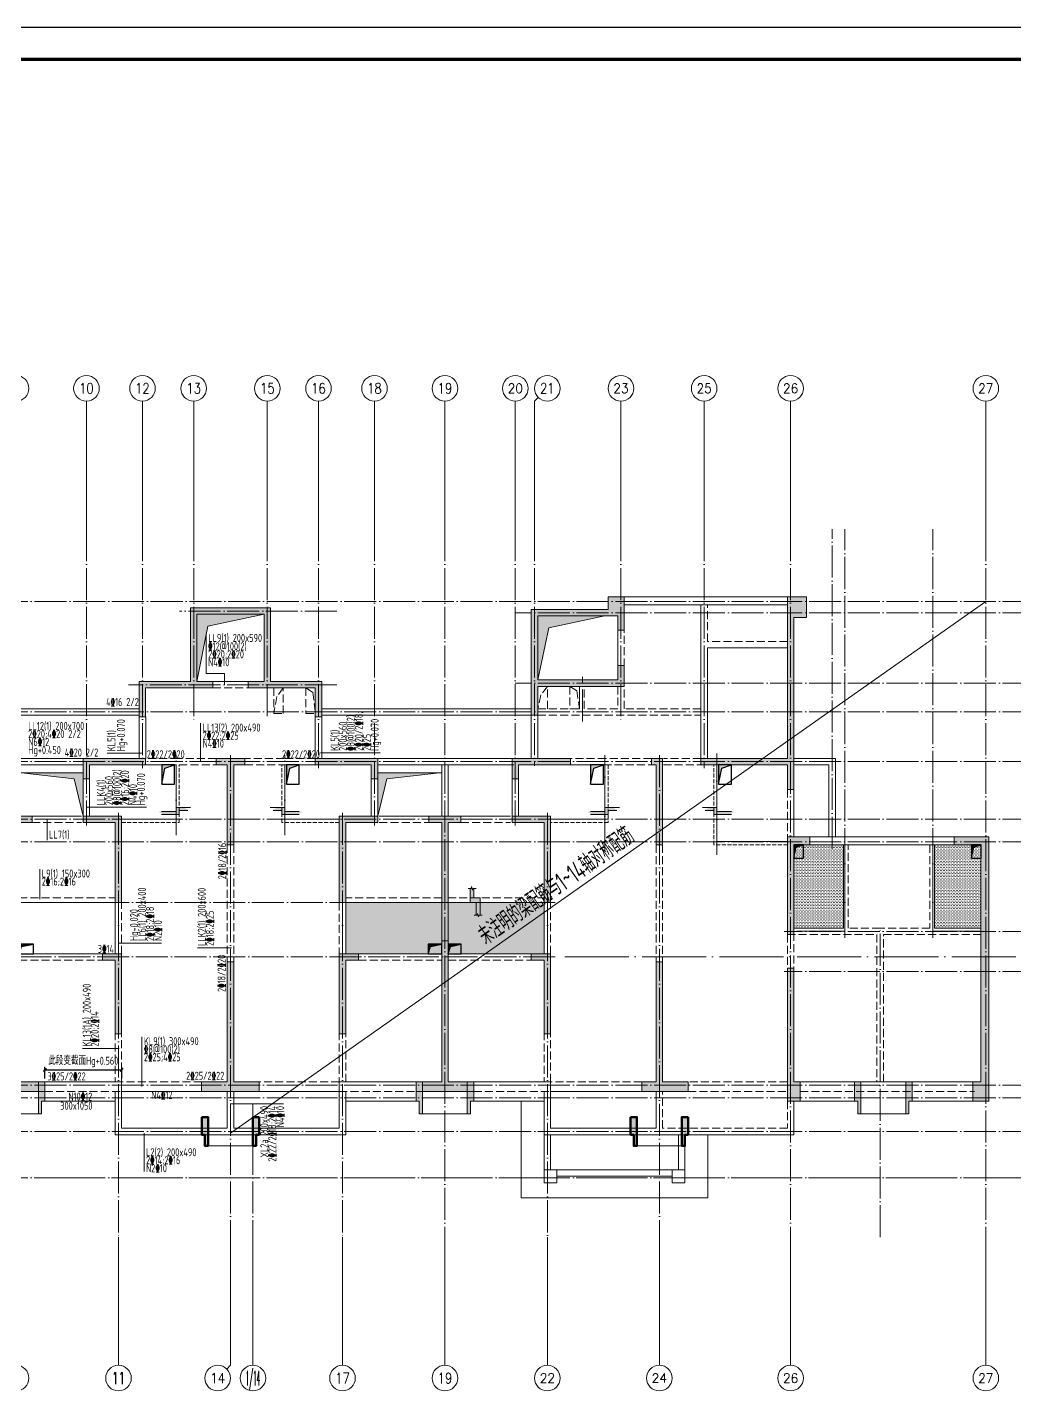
# Model space of a CAD drawing. Extents: x -129922 to 1190196, y -520662 to 139923.
# Drawn here: x 916224 to 947071, y -264943 to -222184 of the extents above; entities that cross this region are included whole.
import ezdxf
from ezdxf.enums import TextEntityAlignment as Align

# ---------------------------------------------------------------- set-up
doc = ezdxf.new("R2010")
doc.units = 0
doc.header["$LTSCALE"] = 1000
doc.header["$MEASUREMENT"] = 0
doc.linetypes.add('DASH', pattern=[0.35, 0.25, -0.1])
doc.linetypes.add('DOTE', pattern=[2.42, 2, -0.2, 0.02, -0.2])
for name, color, linetype, lineweight in [('A-墙体', 140, 'Continuous', 50), ('A-大样-填充', 8, 'Continuous', 9), ('A-平面-饰线', 11, 'Continuous', 15), ('A-标注-轴号', 3, 'Continuous', 15), ('A-标注-轴号文字', 7, 'Continuous', 15), ('A-轴线-塔楼', 1, 'DOTE', 9), ('A-轴线-隔墙', 41, 'DOTE', 9), ('S-基础-DQ', 6, 'Continuous', 20), ('S-墙柱-COLU', 50, 'Continuous', 20), ('S-墙柱-HATCH', 251, 'Continuous', 9), ('S-墙柱-WALL', 6, 'Continuous', 20), ('S-大样-HATCH', 251, 'Continuous', 9), ('S-大样-实线', 2, 'Continuous', 20), ('S-板-BEAM', 4, 'DASH', 20), ('S-板-BEAM-CON', 2, 'Continuous', 20), ('S-板-文字', 7, 'Continuous', 20), ('S-板-板面填充', 251, 'Continuous', 20), ('S-板-洞口边线', 211, 'Continuous', 20), ('S-梁-垂直原位标注', 140, 'Continuous', 20), ('S-梁-垂直集中标注', 45, 'Continuous', 20), ('S-梁-水平原位标注', 21, 'Continuous', 20), ('S-梁-水平集中标注', 191, 'Continuous', 20), ('S-轴网-轴线', 1, 'DOTE', 9), ('S-通用-THIN', 7, 'Continuous', 20)]:
    doc.layers.add(name, color=color, linetype=linetype, lineweight=lineweight)
for name, color, linetype in [('HOLE', 5, 'Continuous'), ('HOLE_HATCH', 9, 'Continuous'), ('Y-云图图框', 7, 'Continuous')]:
    doc.layers.add(name, color=color, linetype=linetype)
doc.styles.add('_TCH_AXIS', font='COMPLEX.shx', dxfattribs={"bigfont": 'hztxt.shx'})
doc.styles.add('_YT_Name', font='simhei.ttf', dxfattribs={"width": 0.8})
doc.styles.add('_YT_Sign_Text', font='ros.shx', dxfattribs={"width": 0.8, "bigfont": 'hztxt.shx'})
doc.styles.add('COMPLEX', font='COMPLEX')
doc.styles.get("Standard").update_dxf_attribs({"font": 'gbenor.shx', "bigfont": 'gbcbig.shx'})
doc.styles.add('TSSD_REIN_T3', font='tssdeng.shx', dxfattribs={"width": 0.7, "bigfont": 'hztxt.shx'})
doc.styles.add('样式 1', font='tssdeng.shx', dxfattribs={"width": 0.7, "bigfont": 'tssdchn.shx'})
doc.dimstyles.new('_TCH_ARCH&&100', dxfattribs={"dimtxt": 250, "dimasz": 100, "dimexe": 100, "dimexo": 100, "dimgap": 100, "dimtad": 1, "dimdec": 0, "dimzin": 0, "dimdsep": 46, "dimtxsty": 'TSSD_REIN_T3', "dimblk": 'ARCHTICK', "dimcen": 0.09, "dimclrt": 7, "dimazin": 2, "dimtfac": 1, "dimtdec": 0, "dimtix": 1, "dimtmove": 2, "dimatfit": 3, "dimfxl": 0, "dimtolj": 1, "dimtzin": 0, "dimarcsym": 0})

# ---------------------------------------------------------------- blocks, each defined once
blk = doc.blocks.new('ECMCTK_A1_横_单行图名--0')
at = {"color": 4}
blk.add_lwpolyline([(0, 0), (841, 0), (841, 594), (0, 594)], close=True, dxfattribs=at)
at = {"const_width": 1}
blk.add_lwpolyline([(25, 10), (831, 10), (831, 584), (25, 584)], close=True, dxfattribs=at)
at = {"color": 80, "flags": 3}
for tag, height, p in [('YTHQINS', 3, (34.31, 585.5)), ('ECMCKEY', 3, (292.07, 288.23)), ('YTTQINS', 5.62, (848.03, 12.81)), ('YTFRAME', 3, (652.76, 5.84)), ('YTBARCODE_T1', 3, (749.78, 5.95))]:
    blk.add_attdef(tag, text='', height=height, dxfattribs=at).set_placement(p, align=Align.MIDDLE_CENTER)
for tag, height, style, width, p in [('证书编号', 4, '_YT_Sign_Text', 0.8, (708.87, 43.81)), ('审查批准号', 4, '_YT_Sign_Text', 0.8, (761.06, 43.81)), ('工程号', 4, '_YT_Sign_Text', 0.5, (804.08, 44.12)), ('设计单位', 6, '_YT_Name', 0.8, (623.75, 38.6)), ('建设单位', 4, '_YT_Sign_Text', 0.8, (734.96, 36.11)), ('阶段', 4, '_YT_Sign_Text', 0.8, (804.08, 35.81)), ('项目号', 4, '_YT_Sign_Text', 0.5, (822.08, 33.72)), ('项目名称', 4, '_YT_Sign_Text', 0.8, (734.96, 28.11)), ('专业', 4, '_YT_Sign_Text', 0.8, (804.08, 27.31)), ('图纸编号', 4, '_YT_Sign_Text', 0.5, (803.93, 19.36)), ('图纸名称', 4.5, '_YT_Name', 0.8, (735.39, 15.06)), ('版本号', 4, '_YT_Sign_Text', 0.8, (822.08, 13)), ('出图比例', 4.2, '_YT_Sign_Text', 0.8, (681.82, 11.78)), ('日期', 4, '_YT_Sign_Text', 0.5, (803.88, 12.13))]:
    blk.add_attdef(tag, text='', height=height, dxfattribs=dict(style=style, width=width)).set_placement(p, align=Align.CENTER)
at = {"style": '_YT_Sign_Text', "width": 0.8, "flags": 3}
for tag, p, height in [('[审定人]', (590.95, 27.81), 4.1), ('{审定人}', (605.87, 26.45), 6.24), ('[校对人]', (642.23, 27.82), 4.1), ('{校对人}', (658.35, 26.53), 6.24), ('[审核人]', (591.01, 19.76), 4.1), ('{审核人}', (606.98, 18.44), 6.24), ('[设计人]', (642.47, 20.21), 4.1), ('{设计人}', (658.48, 18.54), 6.24), ('{项目负责人}', (608.28, 10.72), 6.24), ('{专业负责人}', (658.58, 10.36), 6.24), ('[项目负责人]', (590.78, 12.01), 4.1), ('[专业负责人]', (642.74, 11.77), 4.1)]:
    blk.add_attdef(tag, p, '', height=height, dxfattribs=at)
at = {"color": 80, "flags": 3}
for tag, p in [('YTBZSIT', (25, 10)), ('EXT_TK_LEFT', (25, 10)), ('YTQRCODE', (551.04, 11.91))]:
    blk.add_attdef(tag, p, '', height=3, dxfattribs=at)
blk = doc.blocks.new('_AXISO')
blk.add_circle((0, 0), 0.5)
at = {"layer": 'S-板-文字', "style": 'COMPLEX', "width": 1.041667}
blk.add_attdef('A', text='', height=0.56, dxfattribs=at).set_placement((-0.25, -0.28), (0.25, -0.28), align=Align.FIT)
blk = doc.blocks.new('ZHOUWANG3')
at = {"layer": 'A-标注-轴号'}
for p, q in [((107752, 248942), (107752, 252942)), ((109502, 248942), (109502, 252942)), ((111102, 248942), (111102, 252942)), ((113402, 248942), (113402, 252942)), ((115002, 248942), (115002, 252942)), ((116752, 248942), (116752, 252942)), ((118952, 248942), (118952, 252942)), ((121152, 248942), (121152, 252942)), ((121869, 253059), (121752, 252942)), ((121752, 248942), (121752, 252942)), ((124452, 248942), (124452, 252942)), ((127052, 248942), (127052, 252942)), ((129752, 248942), (129752, 252942)), ((135852, 248942), (135852, 252942)), ((108752, 226834), (108752, 222834)), ((112252, 226834), (112252, 222834)), ((112952, 226834), (112952, 222834)), ((115752, 226834), (115752, 222834)), ((118952, 226834), (118952, 222834)), ((122152, 226834), (122152, 222834)), ((125652, 226834), (125652, 222834)), ((129752, 226834), (129752, 222834)), ((135852, 226834), (135852, 222834)), ((112135, 222716), (112252, 222834))]:
    blk.add_line(p, q, dxfattribs=at)
at = {"layer": 'A-轴线-塔楼', "linetype": 'DOTE', "ltscale": 0.5}
for p, q in [((107752, 248942), (107752, 239686)), ((109502, 248942), (109502, 241486)), ((111102, 248942), (111102, 242986)), ((113402, 248942), (113402, 243076)), ((115002, 248942), (115002, 241486)), ((116752, 248942), (116752, 239686)), ((118952, 248942), (118952, 226834)), ((121152, 248942), (121152, 239686)), ((121752, 248942), (121752, 241550)), ((124452, 248942), (124452, 242986)), ((127052, 248942), (127052, 241486)), ((129752, 248942), (129752, 226834)), ((135852, 248942), (135852, 226834)), ((139798, 246686), (85362, 246686)), ((115570, 246386), (110660, 246386)), ((139798, 246336), (121152, 246336)), ((115570, 244086), (109062, 244086)), ((139798, 244136), (121152, 244136)), ((139798, 243236), (85362, 243236)), ((139798, 241686), (85362, 241686)), ((112252, 241886), (112252, 226834)), ((125652, 241886), (125652, 226834)), ((139798, 239886), (85362, 239886)), ((108752, 240086), (108752, 226834)), ((115752, 240086), (115752, 226834)), ((122152, 240086), (122152, 225988)), ((139798, 239186), (85362, 239186)), ((122394, 235586), (101608, 235586)), ((139798, 231586), (85362, 231586)), ((112952, 230993), (112952, 226834)), ((139798, 228686), (85362, 228686))]:
    blk.add_line(p, q, dxfattribs=at)
at = {"layer": 'A-轴线-隔墙', "ltscale": 0.5}
for p, q in [((131052, 238966), (131052, 248942)), ((131452, 236186), (131452, 248942)), ((134202, 236186), (134202, 248942)), ((123252, 242936), (123252, 244336)), ((110552, 239386), (110552, 241886)), ((113952, 239386), (113952, 241886)), ((123952, 238886), (123952, 241886)), ((127452, 238770), (127452, 241936)), ((122394, 237286), (101608, 237286)), ((132552, 226834), (132552, 236486)), ((139798, 236386), (129552, 236386)), ((139798, 235136), (129552, 235136)), ((139798, 231186), (85362, 231186)), ((139798, 230136), (85362, 230136))]:
    blk.add_line(p, q, dxfattribs=at)
at = {"layer": 'A-标注-轴号'}
ref = blk.add_blockref('_AXISO', (105552, 253342), dxfattribs=dict(at, xscale=800, yscale=800, zscale=800))
ref.add_attrib('A', '9', dxfattribs={"layer": 'A-标注-轴号文字', "height": 466, "style": '_TCH_AXIS'}).set_placement((105397, 253109), (105707, 253109), align=Align.FIT)
ref = blk.add_blockref('_AXISO', (107752, 253342), dxfattribs=dict(at, xscale=800, yscale=800, zscale=800))
ref.add_attrib('A', '10', dxfattribs={"layer": 'A-标注-轴号文字', "height": 328.4, "style": '_TCH_AXIS'}).set_placement((107525, 253178), (107979, 253178), align=Align.FIT)
ref = blk.add_blockref('_AXISO', (109502, 253342), dxfattribs=dict(at, xscale=800, yscale=800, zscale=800))
ref.add_attrib('A', '12', dxfattribs={"layer": 'A-标注-轴号文字', "height": 328.4, "style": '_TCH_AXIS'}).set_placement((109275, 253178), (109729, 253178), align=Align.FIT)
ref = blk.add_blockref('_AXISO', (111102, 253342), dxfattribs=dict(at, xscale=800, yscale=800, zscale=800))
ref.add_attrib('A', '13', dxfattribs={"layer": 'A-标注-轴号文字', "height": 328.4, "style": '_TCH_AXIS'}).set_placement((110875, 253178), (111329, 253178), align=Align.FIT)
ref = blk.add_blockref('_AXISO', (113402, 253342), dxfattribs=dict(at, xscale=800, yscale=800, zscale=800))
ref.add_attrib('A', '15', dxfattribs={"layer": 'A-标注-轴号文字', "height": 328.4, "style": '_TCH_AXIS'}).set_placement((113175, 253178), (113629, 253178), align=Align.FIT)
ref = blk.add_blockref('_AXISO', (115002, 253342), dxfattribs=dict(at, xscale=800, yscale=800, zscale=800))
ref.add_attrib('A', '16', dxfattribs={"layer": 'A-标注-轴号文字', "height": 328.4, "style": '_TCH_AXIS'}).set_placement((114775, 253178), (115229, 253178), align=Align.FIT)
ref = blk.add_blockref('_AXISO', (116752, 253342), dxfattribs=dict(at, xscale=800, yscale=800, zscale=800))
ref.add_attrib('A', '18', dxfattribs={"layer": 'A-标注-轴号文字', "height": 328.4, "style": '_TCH_AXIS'}).set_placement((116525, 253178), (116979, 253178), align=Align.FIT)
ref = blk.add_blockref('_AXISO', (118952, 253342), dxfattribs=dict(at, xscale=800, yscale=800, zscale=800))
ref.add_attrib('A', '19', dxfattribs={"layer": 'A-标注-轴号文字', "height": 328.4, "style": '_TCH_AXIS'}).set_placement((118725, 253178), (119179, 253178), align=Align.FIT)
ref = blk.add_blockref('_AXISO', (121152, 253342), dxfattribs=dict(at, xscale=800, yscale=800, zscale=800))
ref.add_attrib('A', '20', dxfattribs={"layer": 'A-标注-轴号文字', "height": 294.3, "style": '_TCH_AXIS'}).set_placement((120914, 253195), (121390, 253195), align=Align.FIT)
ref = blk.add_blockref('_AXISO', (122152, 253342), dxfattribs=dict(at, xscale=800, yscale=800, zscale=800))
ref.add_attrib('A', '21', dxfattribs={"layer": 'A-标注-轴号文字', "height": 328.4, "style": '_TCH_AXIS'}).set_placement((121925, 253178), (122379, 253178), align=Align.FIT)
ref = blk.add_blockref('_AXISO', (124452, 253342), dxfattribs=dict(at, xscale=800, yscale=800, zscale=800))
ref.add_attrib('A', '23', dxfattribs={"layer": 'A-标注-轴号文字', "height": 294.3, "style": '_TCH_AXIS'}).set_placement((124214, 253195), (124690, 253195), align=Align.FIT)
ref = blk.add_blockref('_AXISO', (127052, 253342), dxfattribs=dict(at, xscale=800, yscale=800, zscale=800))
ref.add_attrib('A', '25', dxfattribs={"layer": 'A-标注-轴号文字', "height": 294.3, "style": '_TCH_AXIS'}).set_placement((126814, 253195), (127290, 253195), align=Align.FIT)
ref = blk.add_blockref('_AXISO', (129752, 253342), dxfattribs=dict(at, xscale=800, yscale=800, zscale=800))
ref.add_attrib('A', '26', dxfattribs={"layer": 'A-标注-轴号文字', "height": 294.3, "style": '_TCH_AXIS'}).set_placement((129514, 253195), (129990, 253195), align=Align.FIT)
ref = blk.add_blockref('_AXISO', (135852, 253342), dxfattribs=dict(at, xscale=800, yscale=800, zscale=800))
ref.add_attrib('A', '27', dxfattribs={"layer": 'A-标注-轴号文字', "height": 294.3, "style": '_TCH_AXIS'}).set_placement((135614, 253195), (136090, 253195), align=Align.FIT)
ref = blk.add_blockref('_AXISO', (105552, 222434), dxfattribs=dict(at, xscale=800, yscale=800, zscale=800))
ref.add_attrib('A', '9', dxfattribs={"layer": 'A-标注-轴号文字', "height": 466, "style": '_TCH_AXIS'}).set_placement((105397, 222201), (105707, 222201), align=Align.FIT)
ref = blk.add_blockref('_AXISO', (108752, 222434), dxfattribs=dict(at, xscale=800, yscale=800, zscale=800))
ref.add_attrib('A', '11', dxfattribs={"layer": 'A-标注-轴号文字', "height": 368.8, "style": '_TCH_AXIS'}).set_placement((108541, 222249), (108963, 222249), align=Align.FIT)
ref = blk.add_blockref('_AXISO', (111852, 222434), dxfattribs=dict(at, xscale=800, yscale=800, zscale=800))
ref.add_attrib('A', '14', dxfattribs={"layer": 'A-标注-轴号文字', "height": 314.1, "style": '_TCH_AXIS'}).set_placement((111620, 222277), (112084, 222277), align=Align.FIT)
ref = blk.add_blockref('_AXISO', (112952, 222434), dxfattribs=dict(at, xscale=800, yscale=800, zscale=800))
ref.add_attrib('A', '1/14', dxfattribs={"layer": 'A-标注-轴号文字', "height": 452.5, "style": '_TCH_AXIS', "width": 0.308824}).set_placement((112726, 222207), (113178, 222207), align=Align.FIT)
ref = blk.add_blockref('_AXISO', (115752, 222434), dxfattribs=dict(at, xscale=800, yscale=800, zscale=800))
ref.add_attrib('A', '17', dxfattribs={"layer": 'A-标注-轴号文字', "height": 328.4, "style": '_TCH_AXIS'}).set_placement((115525, 222269), (115979, 222269), align=Align.FIT)
ref = blk.add_blockref('_AXISO', (118952, 222434), dxfattribs=dict(at, xscale=800, yscale=800, zscale=800))
ref.add_attrib('A', '19', dxfattribs={"layer": 'A-标注-轴号文字', "height": 328.4, "style": '_TCH_AXIS'}).set_placement((118725, 222269), (119179, 222269), align=Align.FIT)
ref = blk.add_blockref('_AXISO', (122152, 222434), dxfattribs=dict(at, xscale=800, yscale=800, zscale=800))
ref.add_attrib('A', '22', dxfattribs={"layer": 'A-标注-轴号文字', "height": 294.3, "style": '_TCH_AXIS'}).set_placement((121914, 222286), (122390, 222286), align=Align.FIT)
ref = blk.add_blockref('_AXISO', (125652, 222434), dxfattribs=dict(at, xscale=800, yscale=800, zscale=800))
ref.add_attrib('A', '24', dxfattribs={"layer": 'A-标注-轴号文字', "height": 282.2, "style": '_TCH_AXIS'}).set_placement((125410, 222293), (125894, 222293), align=Align.FIT)
ref = blk.add_blockref('_AXISO', (129752, 222434), dxfattribs=dict(at, xscale=800, yscale=800, zscale=800))
ref.add_attrib('A', '26', dxfattribs={"layer": 'A-标注-轴号文字', "height": 294.3, "style": '_TCH_AXIS'}).set_placement((129514, 222286), (129990, 222286), align=Align.FIT)
ref = blk.add_blockref('_AXISO', (135852, 222434), dxfattribs=dict(at, xscale=800, yscale=800, zscale=800))
ref.add_attrib('A', '27', dxfattribs={"layer": 'A-标注-轴号文字', "height": 294.3, "style": '_TCH_AXIS'}).set_placement((135614, 222286), (136090, 222286), align=Align.FIT)
blk = doc.blocks.new('_ArchTick')
at = {"color": 0, "linetype": 'ByBlock', "const_width": 0.4}
blk.add_lwpolyline([(-0.5, -0.5), (0.5, 0.5)], dxfattribs=at)
blk = doc.blocks.new('*D1206')
at = {"layer": 'Defpoints', "color": 0, "linetype": 'Continuous'}
for p in [(919171, -254741), (916771, -255113), (919171, -255113)]:
    blk.add_point(p, dxfattribs=at)
at = {"layer": 'S-梁-水平集中标注', "color": 0, "linetype": 'Continuous', "lineweight": -2}
for p, q in [((916771, -255013), (916771, -254641)), ((916771, -254741), (919171, -254741)), ((919171, -255013), (919171, -254641))]:
    blk.add_line(p, q, dxfattribs=at)
at = {"layer": 'S-梁-水平集中标注', "color": 0, "linetype": 'Continuous', "lineweight": -2, "xscale": 100, "yscale": 100, "zscale": 100, "rotation": 180}
blk.add_blockref('_ArchTick', (916771, -254741), dxfattribs=at)
at = {"layer": 'S-梁-水平集中标注', "color": 0, "linetype": 'Continuous', "lineweight": -2, "xscale": 100, "yscale": 100, "zscale": 100}
blk.add_blockref('_ArchTick', (919171, -254741), dxfattribs=at)
at = {"layer": 'S-梁-水平集中标注', "color": 7, "linetype": 'Continuous', "insert": (917971, -254492), "char_height": 250, "attachment_point": 5, "style": 'TSSD_REIN_T3'}
blk.add_mtext('\\A1;此段变截面Hg+0.560', dxfattribs=at)
blk = doc.blocks.new('BW-589342417', base_point=(4333675, -394877))
at = {"layer": 'A-大样-填充', "ltscale": 0.5}
h = blk.add_hatch(color=256, dxfattribs=at)
h.dxf.hatch_style = 1
h.paths.add_polyline_path([(4333875, -393977), (4333675, -393977), (4333675, -394877), (4333775, -394877), (4333775, -394527), (4333875, -394527)])
at = {"layer": 'A-墙体'}
blk.add_lwpolyline([(4333875, -393977), (4333675, -393977), (4333675, -394877), (4333775, -394877), (4333775, -394527), (4333875, -394527), (4333875, -393977)], dxfattribs=at)
blk = doc.blocks.new('BW-589341045', base_point=(4332075, -394877))
at = {"layer": 'A-大样-填充', "ltscale": 0.5}
h = blk.add_hatch(color=256, dxfattribs=at)
h.dxf.hatch_style = 1
h.paths.add_polyline_path([(4332075, -393977), (4332275, -393977), (4332275, -394877), (4332175, -394877), (4332175, -394527), (4332075, -394527)])
at = {"layer": 'A-墙体'}
blk.add_lwpolyline([(4332075, -393977), (4332275, -393977), (4332275, -394877), (4332175, -394877), (4332175, -394527), (4332075, -394527), (4332075, -393977)], dxfattribs=at)
blk = doc.blocks.new('BW-525078071', base_point=(4324908, -588234))
at = {"layer": 'S-板-洞口边线', "linetype": 'DASH'}
for points in [[(4324908, -587234), (4324908, -588184), (4325208, -588184), (4325208, -587234), (4324908, -587234)], [(4325208, -587234), (4325008, -587502), (4324908, -588184)], [(4325908, -587234), (4325908, -588184), (4326208, -588184), (4326208, -587234), (4325908, -587234)], [(4325908, -587234), (4326133, -587368), (4326208, -588184)], [(4346408, -587484), (4346408, -588184), (4346708, -588184), (4346708, -587484), (4346408, -587484)], [(4346708, -587484), (4346508, -587752), (4346408, -588184)], [(4347408, -587484), (4347408, -588184), (4347708, -588184), (4347708, -587484), (4347408, -587484)], [(4347408, -587484), (4347633, -587618), (4347708, -588184)], [(4338158, -587534), (4338158, -588334), (4338458, -588334), (4338458, -587534), (4338158, -587534)], [(4338458, -587534), (4338258, -587802), (4338158, -588334)], [(4339158, -587534), (4339158, -588334), (4339458, -588334), (4339458, -587534), (4339158, -587534)], [(4339158, -587534), (4339383, -587668), (4339458, -588334)]]:
    blk.add_lwpolyline(points, dxfattribs=at)
blk = doc.blocks.new('BW-510431574', base_point=(4321592, -669833))
at = {"layer": 'S-大样-HATCH'}
h = blk.add_hatch(color=256, dxfattribs=at)
h.dxf.hatch_style = 1
h.paths.add_polyline_path([(4321592, -669283), (4321792, -669283), (4321792, -669833), (4321692, -669833), (4321692, -669483), (4321592, -669483)])
at = {"layer": 'S-大样-实线'}
blk.add_lwpolyline([(4321592, -669283), (4321792, -669283), (4321792, -669833), (4321692, -669833), (4321692, -669483), (4321592, -669483), (4321592, -669283)], dxfattribs=at)
blk = doc.blocks.new('新块')
at = {"layer": 'S-基础-DQ'}
h = blk.add_hatch(color=8, dxfattribs=at)
h.dxf.hatch_style = 1
h.paths.add_polyline_path([(100, 25), (371, 25), (371, 54), (266, 91), (455, 125), (0, 125), (0, 0), (-451, 0), (-556, -19), (-451, -56), (-451, -100), (100, -100)])
for points in [[(455, 125), (0, 125), (0, 0), (-451, 0)], [(371, 25), (100, 25), (100, -100), (-451, -100)]]:
    blk.add_lwpolyline(points, dxfattribs=at)
blk = doc.blocks.new('20191023.11405152')
at = {"layer": 'S-大样-HATCH'}
h = blk.add_hatch(color=256, dxfattribs=at)
h.dxf.hatch_style = 1
h.paths.add_polyline_path([(-100, 0), (0, 0), (0, -400), (100, -400), (100, 600), (-100, 600)])
at = {"layer": 'S-大样-实线'}
blk.add_lwpolyline([(-100, 0), (0, 0), (0, -400), (100, -400), (100, 600), (-100, 600)], close=True, dxfattribs=at)
blk = doc.blocks.new('BW-11249575', base_point=(4312308, -603454))
at = {"layer": 'S-板-板面填充'}
h = blk.add_hatch(color=256, dxfattribs=at)
h.dxf.hatch_style = 1
h.paths.add_polyline_path([(4337858, -585234), (4335758, -585234), (4335758, -587334), (4336104, -585604)])
h = blk.add_hatch(color=256, dxfattribs=at)
h.dxf.hatch_style = 1
h.paths.add_polyline_path([(4348508, -585284), (4346408, -585284), (4346408, -587284), (4346754, -585654)])
h = blk.add_hatch(color=256, dxfattribs=at)
h.dxf.hatch_style = 1
h.paths.add_polyline_path([(4330276, -590184), (4332226, -590184), (4332208, -591534), (4331926, -590369)])
h = blk.add_hatch(color=256, dxfattribs=at)
h.dxf.hatch_style = 1
h.paths.add_polyline_path([(4343340, -590184), (4341390, -590184), (4341408, -591534), (4341690, -590369)])
h = blk.add_hatch(dxfattribs=at)
h.set_pattern_fill('DOTS', color=256, scale=30, style=0)
h.set_pattern_definition([(0, (4317658.12, -595033.515), (23.8125, 47.625), [0, -47.625])])
h.paths.add_polyline_path([(4354408, -592434), (4355958, -592434), (4355958, -595034), (4354408, -595034)])
h = blk.add_hatch(dxfattribs=at)
h.set_pattern_fill('DOTS', color=256, scale=30, style=0)
h.set_pattern_definition([(0, (4313358.12, -595033.514), (23.8125, 47.625), [0, -47.625])])
h.paths.add_polyline_path([(4358808, -592434), (4360258, -592434), (4360258, -595034), (4358808, -595034)])
h = blk.add_hatch(color=256, dxfattribs=at)
h.dxf.hatch_style = 1
h.paths.add_polyline_path([(4344385, -593793), (4344370, -593848), (4344340, -593738), (4344325, -593793), (4344295, -593793), (4344295, -594233), (4344485, -594233), (4344485, -594628), (4344515, -594628), (4344530, -594573), (4344560, -594678), (4344575, -594628), (4344605, -594628), (4344605, -594083), (4344415, -594083), (4344415, -593793)])
h = blk.add_hatch(dxfattribs=at)
h.set_pattern_fill('DOTS', color=256, scale=30, style=0)
h.set_pattern_definition([(0, (4327008.12, -596833.515), (23.8125, 47.625), [0, -47.625])])
h.paths.add_polyline_path([(4340408, -594234), (4346608, -594234), (4346608, -595834), (4340408, -595834)])
at = {"layer": 'A-平面-饰线'}
for p, q in [((4330908, -600434), (4333208, -600434)), ((4330908, -600834), (4330908, -600434)), ((4329408, -600834), (4330808, -600834)), ((4330808, -600834), (4330908, -600834)), ((4336008, -601484), (4336008, -601834)), ((4336008, -601834), (4336808, -601834))]:
    blk.add_line(p, q, dxfattribs=at)
for points in [[(4330208, -590184), (4332208, -590184)], [(4343408, -590184), (4341408, -590184)], [(4360508, -600434), (4358008, -600434), (4358008, -600834), (4357908, -600834), (4357908, -600834), (4356508, -600834), (4356508, -600834), (4356408, -600834), (4356408, -600434), (4354408, -600434), (4354408, -601484), (4351008, -601484), (4351008, -601834), (4349408, -601834), (4349408, -601484), (4346608, -601484), (4346608, -600434), (4344308, -600434), (4344308, -600834), (4344208, -600834), (4344208, -600834), (4342808, -600834), (4342808, -600834), (4342708, -600834), (4342708, -600434), (4340408, -600434), (4340408, -601484), (4337608, -601484), (4337608, -601834), (4336808, -601834)], [(4345888, -600434), (4345888, -603454), (4351728, -603454), (4351728, -601484)]]:
    blk.add_lwpolyline(points, dxfattribs=at)
at = {"layer": 'S-基础-DQ'}
for p, q in [((4334158, -589934), (4335108, -589934)), ((4338508, -589934), (4339458, -589934)), ((4347408, -589934), (4348508, -589934))]:
    blk.add_line(p, q, dxfattribs=at)
at = {"layer": 'S-基础-DQ', "linetype": 'DASH', "ltscale": 0.5}
for points in [[(4333408, -591734), (4335208, -591734), (4335208, -589934)], [(4340208, -591734), (4338408, -591734), (4338408, -589934)], [(4348608, -589934), (4348608, -591734), (4346808, -591734)], [(4354208, -592434), (4351908, -592434), (4351908, -589934)]]:
    blk.add_lwpolyline(points, dxfattribs=at)
at = {"layer": 'S-基础-DQ', "ltscale": 0.5}
for points in [[(4333408, -591634), (4335108, -591634), (4335108, -589934)], [(4340208, -591634), (4338508, -591634), (4338508, -589934)], [(4348508, -589934), (4348508, -591634), (4346808, -591634)], [(4354208, -592334), (4352008, -592334), (4352008, -589934)], [(4354508, -595134), (4356008, -595134), (4356008, -592434)], [(4354508, -595134), (4356008, -595134), (4356008, -592434)], [(4360258, -595134), (4358758, -595134), (4358758, -592434)], [(4360258, -595134), (4358758, -595134), (4358758, -592434)], [(4333308, -595834), (4333308, -594234)], [(4333308, -595834), (4333308, -594234)], [(4340308, -595834), (4340308, -594234)], [(4340308, -595834), (4340308, -594234)], [(4346708, -595834), (4346708, -594234)], [(4346708, -595834), (4346708, -594234)]]:
    blk.add_lwpolyline(points, dxfattribs=at)
at = {"layer": 'S-墙柱-COLU'}
for points in [[(4346608, -602584), (4347008, -602584), (4347008, -602984), (4346608, -602984)], [(4350608, -602584), (4351008, -602584), (4351008, -602984), (4350608, -602984)]]:
    blk.add_lwpolyline(points, close=True, dxfattribs=at)
at = {"layer": 'S-板-BEAM'}
for p, q in [((4351708, -586084), (4351708, -584934)), ((4349108, -586859), (4349108, -585734)), ((4354208, -586084), (4351708, -586084)), ((4347708, -587484), (4347708, -588184)), ((4347858, -588184), (4347858, -587484)), ((4348908, -587484), (4348908, -588184)), ((4349108, -588184), (4349108, -587484)), ((4336258, -587534), (4337358, -587534)), ((4347708, -588184), (4346408, -588184)), ((4348908, -588184), (4347858, -588184)), ((4351508, -588184), (4349108, -588184)), ((4346408, -588384), (4351508, -588384)), ((4335183, -589734), (4334158, -589734)), ((4334158, -589934), (4336358, -589934)), ((4336358, -589734), (4335133, -589734)), ((4338483, -589734), (4337258, -589734)), ((4337258, -589934), (4339458, -589934)), ((4339458, -589734), (4338433, -589734)), ((4348533, -589734), (4347408, -589734)), ((4347408, -589934), (4349958, -589934)), ((4349958, -589734), (4348533, -589734)), ((4351508, -589734), (4350333, -589734)), ((4350333, -589934), (4352008, -589934)), ((4354208, -590704), (4354208, -592184)), ((4330608, -591734), (4332158, -591734)), ((4341458, -591734), (4343008, -591734)), ((4344008, -591734), (4345558, -591734)), ((4336708, -592434), (4336708, -596534)), ((4336908, -596534), (4336908, -592434)), ((4350108, -592434), (4350108, -596534)), ((4350308, -596534), (4350308, -592434)), ((4356108, -595034), (4356108, -592434)), ((4358658, -592434), (4358658, -595034)), ((4330208, -594084), (4333208, -594084)), ((4333408, -595834), (4333408, -594234)), ((4340208, -594234), (4340208, -595834)), ((4343408, -594084), (4340408, -594084)), ((4346808, -595834), (4346808, -594234)), ((4357108, -595034), (4356108, -595034)), ((4358658, -595034), (4357108, -595034)), ((4354208, -595234), (4354208, -596834)), ((4354208, -595234), (4357008, -595234)), ((4354408, -596834), (4354408, -595234)), ((4357008, -595234), (4357008, -599834)), ((4357208, -595234), (4360258, -595234)), ((4357208, -599834), (4357208, -595234)), ((4330208, -596034), (4332808, -596034)), ((4340808, -596034), (4343408, -596034)), ((4343608, -596034), (4346208, -596034)), ((4333208, -597934), (4333208, -599834)), ((4333408, -599834), (4333408, -597934)), ((4340208, -597934), (4340208, -599834)), ((4340408, -599834), (4340408, -597934)), ((4346608, -597934), (4346608, -599834)), ((4346808, -599834), (4346808, -597934)), ((4335908, -599834), (4333408, -599834)), ((4340208, -599834), (4337708, -599834)), ((4349658, -599834), (4346808, -599834)), ((4354208, -599834), (4351108, -599834)), ((4331008, -600134), (4333408, -600134)), ((4340208, -600134), (4342608, -600134)), ((4344408, -600134), (4346808, -600134)), ((4350308, -601284), (4350308, -600134)), ((4351108, -600134), (4354208, -600134)), ((4354608, -600134), (4357108, -600134)), ((4357108, -600134), (4360058, -600134)), ((4354208, -600434), (4354208, -601284)), ((4354208, -601284), (4350308, -601284))]:
    blk.add_line(p, q, dxfattribs=at)
at = {"layer": 'S-板-BEAM-CON'}
for p, q in [((4351608, -584684), (4349108, -584684)), ((4349108, -584934), (4351608, -584934)), ((4351508, -584934), (4351508, -586184)), ((4354208, -584684), (4351608, -584684)), ((4351608, -584934), (4354208, -584934)), ((4348908, -585734), (4348908, -586859)), ((4351508, -586184), (4351508, -589734)), ((4351708, -586284), (4354208, -586284)), ((4351708, -589734), (4351708, -586284)), ((4337358, -587334), (4336258, -587334)), ((4333958, -588184), (4326408, -588184)), ((4346208, -588184), (4339658, -588184)), ((4326408, -588384), (4333958, -588384)), ((4333958, -588434), (4333958, -589734)), ((4334158, -589734), (4334158, -588434)), ((4339458, -588434), (4339458, -589734)), ((4339658, -588384), (4346208, -588384)), ((4339658, -589734), (4339658, -588434)), ((4346208, -588384), (4346208, -589734)), ((4346408, -589734), (4346408, -588384)), ((4332208, -589734), (4328008, -589734)), ((4330208, -589934), (4332208, -589934)), ((4345658, -589734), (4341408, -589734)), ((4341408, -589934), (4345658, -589934)), ((4343408, -591534), (4343408, -589934)), ((4343608, -589934), (4343608, -591534)), ((4355708, -589734), (4354408, -589734)), ((4354408, -589934), (4355508, -589934)), ((4355508, -589934), (4355508, -592184)), ((4355708, -592184), (4355708, -589734)), ((4332208, -590374), (4332208, -591534)), ((4332408, -591534), (4332408, -590374)), ((4341208, -590374), (4341208, -591534)), ((4341408, -591534), (4341408, -590374)), ((4345608, -590374), (4345608, -591534)), ((4345808, -591534), (4345808, -590374)), ((4354408, -592184), (4354408, -590704)), ((4332158, -591534), (4330608, -591534)), ((4343008, -591534), (4341458, -591534)), ((4345558, -591534), (4344008, -591534)), ((4355608, -592184), (4354908, -592184)), ((4356033, -592184), (4355608, -592184)), ((4358733, -592184), (4356033, -592184)), ((4359418, -592184), (4358733, -592184)), ((4354908, -592434), (4355608, -592434)), ((4355608, -592434), (4356033, -592434)), ((4355958, -592434), (4355958, -595034)), ((4358733, -592434), (4356033, -592434)), ((4356033, -592434), (4358733, -592434)), ((4358733, -592434), (4359418, -592434)), ((4358808, -595034), (4358808, -592434)), ((4333208, -594234), (4330208, -594234)), ((4333208, -594234), (4333208, -595834)), ((4340408, -594234), (4343408, -594234)), ((4340408, -595834), (4340408, -594234)), ((4343408, -594234), (4343408, -595834)), ((4343608, -594234), (4343608, -595834)), ((4346608, -594234), (4346608, -595834)), ((4355958, -595034), (4354408, -595034)), ((4360258, -595034), (4358808, -595034)), ((4332808, -595834), (4330208, -595834)), ((4343408, -595834), (4340808, -595834)), ((4346208, -595834), (4343608, -595834)), ((4333408, -599834), (4331008, -599834)), ((4333408, -601284), (4333408, -599834)), ((4340208, -599834), (4340208, -601284)), ((4342608, -599834), (4340208, -599834)), ((4346808, -599834), (4344408, -599834)), ((4346808, -601284), (4346808, -599834)), ((4357108, -599834), (4354608, -599834)), ((4360058, -599834), (4357108, -599834)), ((4333208, -600134), (4333208, -601484)), ((4333408, -600134), (4335908, -600134)), ((4336708, -600134), (4336708, -601284)), ((4336908, -601284), (4336908, -600134)), ((4337708, -600134), (4340208, -600134)), ((4340408, -601484), (4340408, -600134)), ((4346608, -600134), (4346608, -601484)), ((4346608, -600134), (4346608, -602584)), ((4346808, -600134), (4349658, -600134)), ((4350108, -600134), (4350108, -601284)), ((4354408, -601484), (4354408, -600434)), ((4333208, -601484), (4336808, -601484)), ((4336708, -601284), (4333408, -601284)), ((4336808, -601484), (4337608, -601484)), ((4337608, -601284), (4336908, -601284)), ((4340208, -601284), (4337608, -601284)), ((4337608, -601484), (4340408, -601484)), ((4346608, -601484), (4350208, -601484)), ((4350108, -601284), (4346808, -601284)), ((4346808, -602584), (4346808, -601484)), ((4350208, -601484), (4354408, -601484)), ((4350808, -601484), (4350808, -602584)), ((4351008, -602584), (4351008, -601484)), ((4347008, -602584), (4350608, -602584)), ((4347008, -602784), (4350608, -602784))]:
    blk.add_line(p, q, dxfattribs=at)
at = {"layer": 'S-板-洞口边线', "linetype": 'DASH'}
blk.add_line((4343608, -594083), (4346608, -594083), dxfattribs=at)
at = {"layer": 'S-板-洞口边线', "ltscale": 0.5}
blk.add_line((4343608, -594233), (4346608, -594233), dxfattribs=at)
at = {"layer": 'S-板-洞口边线'}
for points in [[(4337858, -585234), (4335758, -585234), (4335758, -587334), (4336104, -585604)], [(4348508, -585284), (4346408, -585284), (4346408, -587284), (4346754, -585654)]]:
    blk.add_lwpolyline(points, close=True, dxfattribs=at)
for points in [[(4332208, -591534), (4331926, -590369), (4330276, -590184)], [(4341408, -591534), (4341690, -590369), (4343340, -590184)], [(4344295, -593793), (4344295, -594233), (4344485, -594233), (4344485, -594628)], [(4344415, -593793), (4344415, -594083), (4344605, -594083), (4344605, -594628)]]:
    blk.add_lwpolyline(points, dxfattribs=at)
at = {"layer": 'S-通用-THIN', "flags": 128}
for points in [[(4344230, -593793), (4344325, -593793), (4344340, -593738), (4344370, -593848), (4344385, -593793), (4344485, -593793)], [(4344420, -594628), (4344515, -594628), (4344530, -594573), (4344560, -594678), (4344575, -594628), (4344675, -594628)]]:
    blk.add_lwpolyline(points, dxfattribs=at)
at = {"layer": 'A-平面-饰线'}
for name, p in [('BW-525078071', (4324908, -588234)), ('BW-589341045', (4335908, -601834)), ('BW-589342417', (4337508, -601834)), ('BW-589341045', (4349308, -601834)), ('BW-589342417', (4350908, -601834))]:
    blk.add_blockref(name, p, dxfattribs=at)
at = {"layer": 'S-基础-DQ'}
for p in [(4335108, -591388), (4335108, -591388), (4348508, -591388), (4348508, -591388)]:
    blk.add_blockref('新块', p, dxfattribs=at)
at = {"layer": 'S-基础-DQ', "xscale": -1}
for p in [(4338508, -591388), (4352008, -591388)]:
    blk.add_blockref('新块', p, dxfattribs=at)
at = {"layer": 'S-大样-实线', "xscale": -1}
for p in [(4330908, -600434), (4344308, -600434), (4358008, -600434)]:
    blk.add_blockref('20191023.11405152', p, dxfattribs=at)
at = {"layer": 'S-大样-实线'}
for p in [(4342708, -600434), (4356408, -600434)]:
    blk.add_blockref('20191023.11405152', p, dxfattribs=at)
at = {"layer": 'S-板-BEAM-CON'}
for p in [(4335908, -601834), (4349308, -601834)]:
    blk.add_blockref('BW-510431574', p, dxfattribs=at)
at = {"layer": 'S-板-BEAM-CON', "xscale": -1}
for p in [(4337708, -601834), (4351108, -601834)]:
    blk.add_blockref('BW-510431574', p, dxfattribs=at)
blk = doc.blocks.new('safhgfjhgfj')
at = {"layer": 'S-墙柱-HATCH', "ltscale": 0.2}
h = blk.add_hatch(color=256, dxfattribs=at)
h.paths.add_polyline_path([(6336110, -688648), (6336110, -694018), (6335910, -694018), (6335910, -693248), (6333210, -693248), (6333210, -693048), (6333310, -693048), (6335910, -693048), (6335910, -687998), (6336510, -687998), (6336510, -688648)])
h.paths.add_polyline_path([(6312710, -703448), (6312710, -703148), (6311910, -703148), (6311910, -698748), (6311710, -698748), (6311710, -703148), (6310910, -703148), (6310910, -703448)])
h.paths.add_polyline_path([(6311910, -697548), (6311710, -697548), (6311710, -695048), (6311310, -695048), (6311310, -694848), (6312310, -694848), (6312310, -695048), (6311910, -695048)])
h.paths.add_polyline_path([(6325110, -697548), (6325310, -697548), (6325310, -695048), (6325710, -695048), (6325710, -694848), (6324710, -694848), (6324710, -695048), (6325110, -695048)])
h.paths.add_polyline_path([(6324310, -703448), (6324310, -703148), (6325110, -703148), (6325110, -698748), (6325310, -698748), (6325310, -703148), (6326110, -703148), (6326110, -703448)])
h.paths.add_polyline_path([(6331360, -703448), (6331360, -703148), (6331810, -703148), (6331810, -699398), (6332010, -699398), (6332010, -703148), (6332810, -703148), (6332810, -703448)])
h.paths.add_polyline_path([(6332010, -695748), (6331810, -695748), (6331810, -693248), (6331660, -693248), (6331660, -693048), (6332010, -693048)])
h.paths.add_polyline_path([(6336310, -703148), (6336110, -703148), (6336110, -699598), (6335910, -699598), (6335910, -703748), (6336310, -703748)])
h.paths.add_polyline_path([(6336610, -695748), (6336110, -695748), (6336110, -698548), (6335910, -698548), (6335910, -695498), (6336610, -695498)])
h.paths.add_polyline_path([(6319410, -703448), (6319410, -703148), (6318610, -703148), (6318610, -699398), (6318410, -699398), (6318410, -703148), (6317610, -703148), (6317610, -703448)])
h.paths.add_polyline_path([(6318410, -695748), (6318610, -695748), (6318610, -693248), (6318960, -693248), (6318960, -693048), (6318060, -693048), (6318060, -693248), (6318410, -693248)])
h.paths.add_polyline_path([(6307910, -693048), (6307910, -693248), (6309510, -693248), (6309510, -693688), (6309710, -693688), (6309710, -693048)])
h.paths.add_polyline_path([(6314110, -693248), (6315860, -693248), (6315860, -693048), (6313910, -693048), (6313910, -693688), (6314110, -693688)])
h.paths.add_polyline_path([(6322910, -693248), (6321160, -693248), (6321160, -693048), (6323110, -693048), (6323110, -693688), (6322910, -693688)])
h.paths.add_polyline_path([(6329135, -693048), (6329135, -693248), (6327510, -693248), (6327510, -693688), (6327310, -693688), (6327310, -693048)])
h.paths.add_polyline_path([(6321360, -691748), (6321360, -690648), (6319760, -690648), (6319760, -688348), (6317260, -688348), (6317260, -690648), (6315660, -690648), (6315660, -691748), (6315860, -691748), (6315860, -690848), (6317960, -690848), (6317960, -690648), (6317460, -690648), (6317460, -688548), (6319560, -688548), (6319560, -690648), (6319060, -690648), (6319060, -690848), (6321160, -690848), (6321160, -691748)])
h.paths.add_polyline_path([(6307910, -690498), (6307910, -691698), (6308110, -691698), (6308110, -687998), (6305610, -687998), (6305610, -688698), (6305810, -688698), (6305810, -688198), (6307910, -688198), (6307910, -690298), (6305810, -690298), (6305810, -689798), (6305610, -689798), (6305610, -690498)])
h.paths.add_polyline_path([(6300910, -688648), (6300910, -694018), (6301110, -694018), (6301110, -693248), (6303810, -693248), (6303810, -693048), (6303710, -693048), (6301110, -693048), (6301110, -687998), (6300510, -687998), (6300510, -688648)])
h.paths.add_polyline_path([(6313910, -695048), (6314910, -695048), (6314910, -697548), (6315110, -697548), (6315110, -694848), (6313910, -694848)])
h.paths.add_polyline_path([(6300410, -695748), (6300910, -695748), (6300910, -698548), (6301110, -698548), (6301110, -695498), (6300410, -695498)])
h.paths.add_polyline_path([(6295310, -703148), (6295060, -703148), (6295060, -695748), (6295900, -695748), (6295900, -695498), (6294810, -695498), (6294810, -703748), (6295310, -703748)])
h.paths.add_polyline_path([(6305660, -703448), (6305660, -703148), (6305210, -703148), (6305210, -699398), (6305010, -699398), (6305010, -703148), (6304210, -703148), (6304210, -703448)])
h.paths.add_polyline_path([(6315110, -701648), (6315110, -699148), (6314510, -699148), (6314510, -699348), (6314910, -699348), (6314910, -701648)])
h.paths.add_polyline_path([(6308710, -699348), (6309110, -699348), (6309110, -699148), (6308510, -699148), (6308510, -701648), (6308710, -701648)])
h.paths.add_polyline_path([(6308710, -695048), (6309710, -695048), (6309710, -694848), (6308510, -694848), (6308510, -697548), (6308710, -697548)])
h.paths.add_polyline_path([(6305010, -695748), (6305210, -695748), (6305210, -693248), (6305360, -693248), (6305360, -693048), (6305010, -693048)])
h.paths.add_polyline_path([(6328110, -690798), (6330810, -690798), (6330810, -690148), (6330610, -690148), (6330610, -690598), (6328110, -690598), (6328110, -688598), (6330610, -688598), (6330610, -689048), (6330810, -689048), (6330810, -687998), (6330310, -687998), (6330310, -688398), (6327910, -688398), (6327910, -691698), (6328110, -691698)])
h.paths.add_polyline_path([(6323110, -695048), (6322110, -695048), (6322110, -697548), (6321910, -697548), (6321910, -694848), (6323110, -694848)])
h.paths.add_polyline_path([(6341710, -703148), (6341960, -703148), (6341960, -695748), (6341120, -695748), (6341120, -695498), (6342210, -695498), (6342210, -703748), (6341710, -703748)])
h.paths.add_polyline_path([(6321910, -701648), (6321910, -699148), (6322510, -699148), (6322510, -699348), (6322110, -699348), (6322110, -701648)])
h.paths.add_polyline_path([(6328310, -699348), (6327910, -699348), (6327910, -699148), (6328510, -699148), (6328510, -701648), (6328310, -701648)])
h.paths.add_polyline_path([(6328310, -695048), (6327310, -695048), (6327310, -694848), (6328510, -694848), (6328510, -697548), (6328310, -697548)])
h.paths.add_polyline_path([(6300710, -703148), (6300910, -703148), (6300910, -699598), (6301110, -699598), (6301110, -703748), (6300710, -703748)])
at = {"layer": 'S-墙柱-WALL'}
for points in [[(6321360, -691748), (6321360, -690648), (6319760, -690648), (6319760, -688348), (6317260, -688348), (6317260, -690648), (6315660, -690648), (6315660, -691748), (6315860, -691748), (6315860, -690848), (6317960, -690848), (6317960, -690648), (6317460, -690648), (6317460, -688548), (6319560, -688548), (6319560, -690648), (6319060, -690648), (6319060, -690848), (6321160, -690848), (6321160, -691748)], [(6328110, -690798), (6330810, -690798), (6330810, -690148), (6330610, -690148), (6330610, -690598), (6328110, -690598), (6328110, -688598), (6330610, -688598), (6330610, -689048), (6330810, -689048), (6330810, -687998), (6330310, -687998), (6330310, -688398), (6327910, -688398), (6327910, -691698), (6328110, -691698)], [(6336110, -688648), (6336110, -694018), (6335910, -694018), (6335910, -693248), (6333210, -693248), (6333210, -693048), (6333310, -693048), (6333310, -693048), (6335910, -693048), (6335910, -687998), (6336510, -687998), (6336510, -688648)], [(6314110, -693248), (6315860, -693248), (6315860, -693048), (6313910, -693048), (6313910, -693688), (6314110, -693688)], [(6318410, -695748), (6318610, -695748), (6318610, -693248), (6318960, -693248), (6318960, -693048), (6318060, -693048), (6318060, -693248), (6318410, -693248)], [(6322910, -693248), (6321160, -693248), (6321160, -693048), (6323110, -693048), (6323110, -693688), (6322910, -693688)], [(6329135, -693048), (6329135, -693248), (6327510, -693248), (6327510, -693688), (6327310, -693688), (6327310, -693048)], [(6332010, -695748), (6331810, -695748), (6331810, -693248), (6331660, -693248), (6331660, -693048), (6332010, -693048)], [(6311910, -697548), (6311710, -697548), (6311710, -695048), (6311310, -695048), (6311310, -694848), (6312310, -694848), (6312310, -695048), (6311910, -695048)], [(6313910, -695048), (6314910, -695048), (6314910, -697548), (6315110, -697548), (6315110, -694848), (6313910, -694848)], [(6323110, -695048), (6322110, -695048), (6322110, -697548), (6321910, -697548), (6321910, -694848), (6323110, -694848)], [(6325110, -697548), (6325310, -697548), (6325310, -695048), (6325710, -695048), (6325710, -694848), (6324710, -694848), (6324710, -695048), (6325110, -695048)], [(6328310, -695048), (6327310, -695048), (6327310, -694848), (6328510, -694848), (6328510, -697548), (6328310, -697548)], [(6336610, -695748), (6336110, -695748), (6336110, -698548), (6335910, -698548), (6335910, -695498), (6336610, -695498)], [(6341710, -703148), (6341960, -703148), (6341960, -695748), (6341120, -695748), (6341120, -695498), (6342210, -695498), (6342210, -703748), (6341710, -703748)], [(6312710, -703448), (6312710, -703148), (6311910, -703148), (6311910, -698748), (6311710, -698748), (6311710, -703148), (6310910, -703148), (6310910, -703448)], [(6324310, -703448), (6324310, -703148), (6325110, -703148), (6325110, -698748), (6325310, -698748), (6325310, -703148), (6326110, -703148), (6326110, -703448)], [(6315110, -701648), (6315110, -699148), (6314510, -699148), (6314510, -699348), (6314910, -699348), (6314910, -701648)], [(6319410, -703448), (6319410, -703148), (6318610, -703148), (6318610, -699398), (6318410, -699398), (6318410, -703148), (6317610, -703148), (6317610, -703448)], [(6321910, -701648), (6321910, -699148), (6322510, -699148), (6322510, -699348), (6322110, -699348), (6322110, -701648)], [(6328310, -699348), (6327910, -699348), (6327910, -699148), (6328510, -699148), (6328510, -701648), (6328310, -701648)], [(6331360, -703448), (6331360, -703148), (6331810, -703148), (6331810, -699398), (6332010, -699398), (6332010, -703148), (6332810, -703148), (6332810, -703448)], [(6336310, -703148), (6336110, -703148), (6336110, -699598), (6335910, -699598), (6335910, -703748), (6336310, -703748)]]:
    blk.add_lwpolyline(points, close=True, dxfattribs=at)
blk = doc.blocks.new('sgjhfgjhgj')
at = {"layer": 'HOLE_HATCH', "ltscale": 0.5}
for points in [[(282019, 605212), (282419, 605212), (282119, 605112), (282019, 604612)], [(285919, 605212), (286319, 605212), (286019, 605112), (285919, 604612)], [(295419, 605212), (295819, 605212), (295519, 605112), (295419, 604612)], [(299419, 605212), (299819, 605212), (299519, 605112), (299419, 604612)], [(301769, 602712), (302069, 602712), (301844, 602637), (301769, 602292)], [(307319, 602712), (307619, 602712), (307394, 602637), (307319, 602292)], [(277569, 599612), (278014, 599612), (277644, 599537), (277569, 599312)], [(290348, 599612), (290769, 599612), (290423, 599537), (290348, 599312)], [(290969, 599612), (291381, 599612), (291044, 599537), (290969, 599312)]]:
    blk.add_hatch(color=256, dxfattribs=at).paths.add_polyline_path(points)
at = {"layer": 'HOLE', "ltscale": 0.5}
for points in [[(282019, 604612), (282419, 604612), (282419, 605212), (282019, 605212)], [(285919, 604612), (286319, 604612), (286319, 605212), (285919, 605212)], [(295419, 604612), (295819, 604612), (295819, 605212), (295419, 605212)], [(299419, 604612), (299819, 604612), (299819, 605212), (299419, 605212)], [(301769, 602292), (302069, 602292), (302069, 602712), (301769, 602712)], [(307319, 602292), (307619, 602292), (307619, 602712), (307319, 602712)], [(277569, 599312), (278014, 599312), (278014, 599612), (277569, 599612)], [(290348, 599312), (290769, 599312), (290769, 599612), (290348, 599612)], [(290969, 599312), (291381, 599312), (291381, 599612), (290969, 599612)]]:
    blk.add_lwpolyline(points, close=True, dxfattribs=at)
for points in [[(282019, 604612), (282119, 605112), (282419, 605212)], [(285919, 604612), (286019, 605112), (286319, 605212)], [(295419, 604612), (295519, 605112), (295819, 605212)], [(299419, 604612), (299519, 605112), (299819, 605212)], [(301769, 602292), (301844, 602637), (302069, 602712)], [(307319, 602292), (307394, 602637), (307619, 602712)], [(277569, 599312), (277644, 599537), (278014, 599612)], [(290348, 599312), (290423, 599537), (290769, 599612)], [(290969, 599312), (291044, 599537), (291381, 599612)]]:
    blk.add_lwpolyline(points, dxfattribs=at)

msp = doc.modelspace()

# ---------------------------------------------------------------- linework, layer by layer
at = {"layer": 'S-梁-垂直原位标注'}
msp.add_lwpolyline([(922570.7, -256712.6), (946170.7, -240112.6)], dxfattribs=at)
at = {"layer": 'S-梁-垂直集中标注'}
for p, q in [((919795.7, -244851.9), (918715.9, -244851.9)), ((922605.2, -250932.3), (921539.5, -250932.3))]:
    msp.add_line(p, q, dxfattribs=at)
at = {"layer": 'S-梁-垂直集中标注', "color": 2}
for p, q in [((925382, -244841.1), (927251, -244841.1)), ((919946.7, -246539.8), (918084.5, -246539.8)), ((919070.7, -250780.1), (920411.7, -250780.1)), ((922561.9, -255804.1), (924231.9, -255804.1))]:
    msp.add_line(p, q, dxfattribs=at)
at = {"layer": 'S-梁-水平集中标注'}
for p, q in [((921813.8, -242357.8), (921813.8, -241124.5)), ((922384.8, -242357.8), (921813.8, -242357.8)), ((922384.8, -242712.6), (922384.8, -242357.8)), ((921637.7, -245112.6), (921637.7, -243915.5)), ((916841.2, -246927.7), (916841.2, -247563.3))]:
    msp.add_line(p, q, dxfattribs=at)
at = {"layer": 'S-梁-水平集中标注', "color": 2}
for p, q in [((916611.1, -249412.6), (916611.1, -248473.5)), ((919802.9, -255262.6), (919802.9, -253708.3)), ((917944.4, -254074.4), (919095.6, -254074.4)), ((919870.1, -256712.6), (919870.1, -257916.8))]:
    msp.add_line(p, q, dxfattribs=at)
at = {"layer": 'S-轴网-轴线'}
for points in [[(933012.5, -251212.6), (950057.3, -251212.6)], [(894652.3, -258112.6), (951467.2, -258112.6)]]:
    msp.add_lwpolyline(points, dxfattribs=at)

# ---------------------------------------------------------------- block references
for name, p in [('ZHOUWANG3', (810318.8, -486799)), ('sgjhfgjhgj', (638402.1, -850424.7))]:
    msp.add_blockref(name, p)
at = {"color": 3}
msp.add_blockref('BW-11249575', (898070.7, -258732.6), dxfattribs=at)
at = {"layer": 'S-墙柱-HATCH'}
msp.add_blockref('safhgfjhgfj', (-5395939.7, 448035.8), dxfattribs=at)
at = {"layer": 'Y-云图图框', "xscale": 100, "yscale": 100, "zscale": 100}
msp.add_blockref('ECMCTK_A1_横_单行图名--0', (882210.6, -281584.2), dxfattribs=at)

# ---------------------------------------------------------------- texts
at = {"layer": 'S-梁-垂直原位标注', "style": '样式 1', "width": 0.65}
msp.add_text('未注明的梁配筋与1~14轴对称配筋', height=600, rotation=35.12216, dxfattribs=at).set_placement((930570.6, -250873.2))
at = {"layer": 'S-梁-垂直集中标注', "linetype": 'Continuous', "style": '样式 1', "width": 0.65}
for s, p in [('Hg+0.070', (919275.5, -244789.4)), ('KL5(1)', (918975.5, -244789.4)), ('2\x8418/2\x8416', (922437.7, -248786.9)), ('2\x8418;2\x8425', (922049.1, -250869.8)), ('2\x8418/2\x8420', (922417.4, -252308))]:
    msp.add_text(s, height=250, rotation=90, dxfattribs=at).set_placement(p)
at = {"layer": 'S-梁-垂直集中标注', "color": 2, "linetype": 'Continuous', "style": '样式 1', "width": 0.65}
for s, p in [('200x560', (926203, -244778.6)), ('\x848@100(2)', (926453, -244778.6)), ('2\x8420/2\x8418;', (926703, -244778.6)), ('Hg+0.070', (927203, -244778.6)), ('2\x8425', (926953, -244778.6)), ('Hg-0.020', (919680.9, -250717.6)), ('2\x8418;2\x8418', (920180.9, -250717.6)), ('N2\x8410', (920430.9, -250717.6))]:
    msp.add_text(s, height=250, rotation=90, dxfattribs=at).set_placement(p)
at = {"layer": 'S-梁-垂直集中标注', "color": 3, "linetype": 'Continuous', "style": '样式 1', "width": 0.65}
for s, p in [('KL5(1)', (925953, -244778.6)), ('LL6(1) 200x400', (919930.9, -250717.6)), ('LLK2(1) 200x600', (921799.1, -250869.8))]:
    msp.add_text(s, height=250, rotation=90, dxfattribs=at).set_placement(p)
at = {"layer": 'S-梁-垂直集中标注', "color": 3, "style": '样式 1', "width": 0.65}
msp.add_text('LLK4(1)', height=250, rotation=90, dxfattribs=at).set_placement((918648.6, -246477.3))
at = {"layer": 'S-梁-垂直集中标注', "color": 2, "style": '样式 1', "width": 0.65}
for s, p in [('200x560', (918898.6, -246477.3)), ('\x848@100(2)', (919148.6, -246477.3)), ('2\x8416;2\x8420', (919398.6, -246477.3)), ('Hg+0.070', (919898.6, -246477.3)), ('N4\x8410', (919648.6, -246477.3))]:
    msp.add_text(s, height=250, rotation=90, dxfattribs=at).set_placement(p)
at = {"layer": 'S-梁-垂直集中标注', "color": 3, "style": '样式 1', "width": 0.65}
msp.add_text('XL2a 200x490', height=250, rotation=90, dxfattribs=at).set_placement((923751.1, -255866.6), align=Align.RIGHT)
at = {"layer": 'S-梁-垂直集中标注', "color": 2, "style": '样式 1', "width": 0.65}
for s, p in [('2\x8422/2\x8418;2\x8414', (924001.1, -255866.6)), ('N4\x8410', (924251.1, -255866.6))]:
    msp.add_text(s, height=250, rotation=90, dxfattribs=at).set_placement(p, align=Align.RIGHT)
at = {"layer": 'S-梁-水平原位标注', "linetype": 'Continuous', "style": '样式 1', "width": 0.65}
for s, p in [('4\x8416 2/2', (918683.7, -243376.5)), ('N4\x8412', (920094.2, -255650.1))]:
    msp.add_text(s, height=250, dxfattribs=at).set_placement(p)
msp.add_text('4\x8420 2/2', height=250, dxfattribs=at).set_placement((918441.3, -244953.8), align=Align.RIGHT)
for s, p in [('3\x8425/2\x8422', (917449.1, -255065.5)), ('2\x8425/2\x8422', (921781.1, -255047.4)), ('N10\x8412', (917879.7, -255699.7)), ('300x1050', (917756.1, -255985))]:
    msp.add_text(s, height=250, dxfattribs=at).set_placement(p, align=Align.CENTER)
at = {"layer": 'S-梁-水平集中标注', "color": 3, "style": '样式 1', "width": 0.65}
msp.add_text('LL9(1) 200x590', height=250, rotation=360, dxfattribs=at).set_placement((921876.3, -241374.5))
at = {"layer": 'S-梁-水平集中标注', "style": '样式 1', "width": 0.65}
for s, p in [('\x8412@100(2)', (921871.7, -241636.3)), ('2\x8420;2\x8420', (921871.7, -241886.3)), ('N4\x8410', (921871.7, -242136.3))]:
    msp.add_text(s, height=250, rotation=360, dxfattribs=at).set_placement(p)
at = {"layer": 'S-梁-水平集中标注', "color": 2, "linetype": 'Continuous', "style": '样式 1', "width": 0.65}
for s, p in [('2\x8420;4\x8420 2/2', (916250.1, -244373.9)), ('N6\x8412', (916250.1, -244623.9)), ('Hg+0.450', (916250.1, -244873.9)), ('2\x8416;2\x8416', (916673.6, -248983.1)), ('\x848@100(2)', (919865.4, -254218)), ('2\x8425;4\x8425', (919865.4, -254468)), ('2\x8414;2\x8416', (919932.6, -257686)), ('N2\x8410', (919932.6, -257936))]:
    msp.add_text(s, height=250, dxfattribs=at).set_placement(p)
at = {"layer": 'S-梁-水平集中标注', "color": 3, "linetype": 'Continuous', "style": '样式 1', "width": 0.65}
for s, p in [('LL12(1) 200x700', (916250.1, -244123.9)), ('LL13(2) 200x490', (921700.2, -244175.1)), ('L9(1) 150x300', (916673.6, -248733.1)), ('KL9(1) 300x490', (919865.4, -253968)), ('L2(2) 200x490', (919932.6, -257436))]:
    msp.add_text(s, height=250, dxfattribs=at).set_placement(p)
at = {"layer": 'S-梁-水平集中标注', "linetype": 'Continuous', "style": '样式 1', "width": 0.65}
for s, p in [('2\x8422;2\x8425', (921700.2, -244425.1)), ('N4\x8410', (921700.2, -244675.1)), ('2\x8422/2\x8420', (919955, -245008.1)), ('2\x8422/2\x8420', (924181.1, -245008.1)), ('LL7(1)', (916903.7, -247515.2)), ('3\x8414', (918424.7, -251086.8))]:
    msp.add_text(s, height=250, dxfattribs=at).set_placement(p)
at = {"layer": 'S-梁-水平集中标注', "color": 3, "linetype": 'Continuous', "style": '样式 1', "width": 0.65}
msp.add_text('KL13(1A) 200x490', height=250, rotation=90, dxfattribs=at).set_placement((918204, -254011.9))
at = {"layer": 'S-梁-水平集中标注', "color": 2, "linetype": 'Continuous', "style": '样式 1', "width": 0.65}
msp.add_text('2\x8420;2\x8414', height=250, rotation=90, dxfattribs=at).set_placement((918454, -254011.9))

# ---------------------------------------------------------------- dimensions: what is measured, and where the dimension line sits
at = {"layer": 'S-梁-水平集中标注', "linetype": 'Continuous'}
dim = msp.add_aligned_dim(p1=(916770.7, -255112.7), p2=(919170.7, -255112.7), distance=371.5, text='此段变截面Hg+0.560', dimstyle='_TCH_ARCH&&100', dxfattribs=at)
dim.commit()
dim.dimension.update_dxf_attribs({"geometry": '*D1206', "text_midpoint": (917970.7, -254492.2)})

doc.saveas('drawing.dxf')
